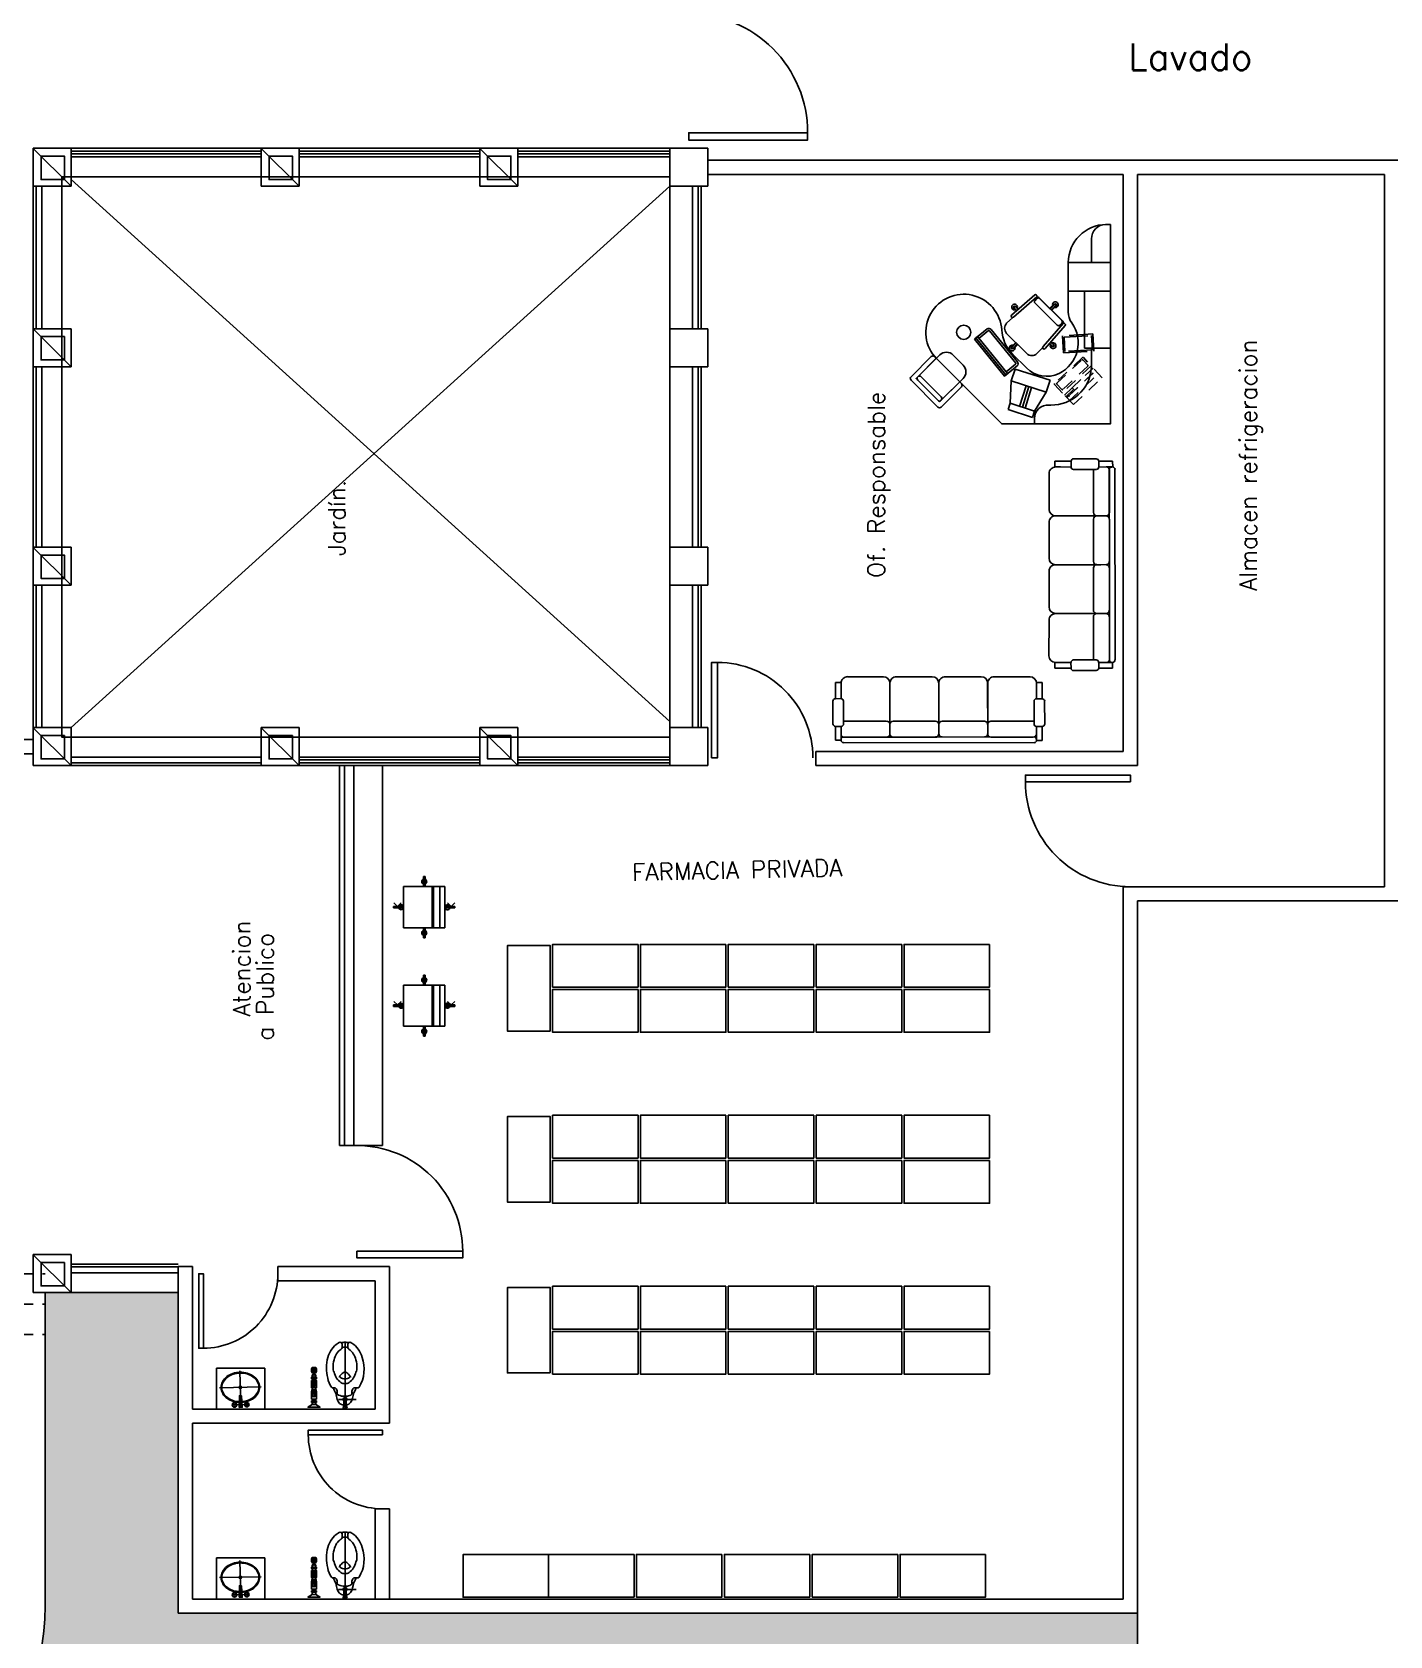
# Model space of a CAD drawing. Header units: millimetres. Extents: x -1615 to -538, y 177 to 397.
# Drawn here: x -765.28 to -750.99, y 257.47 to 274.35 of the extents above; entities that cross this region are included whole.
import ezdxf
from ezdxf.enums import TextEntityAlignment as Align

# ---------------------------------------------------------------- set-up
doc = ezdxf.new("R2010")
doc.units = ezdxf.units.MM
for name, pattern in [('DASHED2', [9.525, 6.35, -3.175]), ('HIDDEN', [0.375, 0.25, -0.125]), ('HIDDEN2', [0.1875, 0.125, -0.0625])]:
    doc.linetypes.add(name, pattern=pattern)
for name, color, linetype in [('AUX', 8, 'Continuous'), ('LOCALES', 2, 'Continuous'), ('MOB', 7, 'Continuous'), ('MUEBLES', 9, 'Continuous'), ('MUR', 3, 'Continuous'), ('MUROS', 1, 'Continuous'), ('MUROS2', 9, 'Continuous'), ('PROYECCIONES', 9, 'DASHED2'), ('TEX', 2, 'Continuous'), ('VENTANAS', 4, 'Continuous')]:
    doc.layers.add(name, color=color, linetype=linetype)
doc.styles.add('ROMANS', font='ROMANS.shx')

# ---------------------------------------------------------------- blocks, each defined once
blk = doc.blocks.new('OVALIN')
for p, q in [((0, -0.482), (0, 0)), ((0.11, -0.04), (-0.11, -0.04)), ((0.27, -0.267), (-0.27, -0.267))]:
    blk.add_line(p, q)
blk.add_lwpolyline([(0.017, -0.071, -0.057947), (0.094, -0.084, -0.080358), (0.171, -0.123, -0.109726), (0.229, -0.189, -0.129522), (0.25, -0.266, -0.129491), (0.229, -0.343, -0.109705), (0.171, -0.409, -0.080358), (0.094, -0.448, -0.070455), (0, -0.462, -0.070437), (-0.094, -0.448, -0.080344), (-0.171, -0.409, -0.109805), (-0.23, -0.343, -0.12938), (-0.25, -0.266, -0.129412), (-0.23, -0.189, -0.109828), (-0.171, -0.123, -0.080344), (-0.094, -0.084, -0.058052), (-0.017, -0.071, -0.05693)], format="xyb")
at = {"elevation": 0.472}
blk.add_lwpolyline([(0.016, -0.081, -0.057902), (0.091, -0.094, -0.080358), (0.165, -0.131, -0.109781), (0.221, -0.194, -0.129604), (0.24, -0.266, -0.129578), (0.221, -0.338, -0.109763), (0.165, -0.401, -0.080358), (0.091, -0.438, -0.070455), (0, -0.452, -0.070437), (-0.091, -0.438, -0.080344), (-0.165, -0.401, -0.109849), (-0.221, -0.338, -0.129486), (-0.24, -0.266, -0.129512), (-0.221, -0.194, -0.109867), (-0.165, -0.131, -0.080344), (-0.091, -0.094, -0.058006), (-0.016, -0.081, -0.05693)], format="xyb", dxfattribs=at)
for points in [[(-0.105, -0.04, 0.119733), (-0.08, -0.065, 0.119733), (-0.055, -0.04, 0.119733), (-0.08, -0.014, 0.119733)], [(0.105, -0.04, -0.119733), (0.08, -0.065, -0.119733), (0.055, -0.04, -0.119733), (0.08, -0.014, -0.119733)]]:
    blk.add_lwpolyline(points, format="xyb", close=True)
blk.add_lwpolyline([(-0.02, -0.007), (-0.013, -0.157), (0.012, -0.157), (0.02, -0.007)], close=True)
for centre, radius in [((-0.08, -0.04), 0.03), ((-0.08, -0.04), 0.00268), ((0.08, -0.04), 0.03), ((0.08, -0.04), 0.00268), ((0, -0.266, 0.472), 0.0157)]:
    blk.add_circle(centre, radius)
blk = doc.blocks.new('SILLON4')
at = {"layer": 'MOB'}
for p, q in [((0.609, 1.016), (0.262, 0.867)), ((0.719, 0.998), (0.696, 0.988)), ((0.706, 0.964), (0.699, 0.98)), ((0.763, 0.83), (0.706, 0.964)), ((0.706, 0.964), (0.72, 0.932)), ((0.763, 0.83), (0.706, 0.964)), ((0.719, 0.998), (0.751, 1.012)), ((0.751, 1.012), (0.818, 0.854)), ((0.818, 0.854), (0.763, 0.83)), ((0.136, 0.814), (-0.211, 0.665)), ((0.414, 0.34), (0.226, 0.778)), ((0.436, 0.289), (0.226, 0.777)), ((0.844, 0.576), (0.75, 0.797)), ((0.947, 0.62), (0.852, 0.84)), ((-0.337, 0.611), (-0.684, 0.462)), ((-0.059, 0.137), (-0.247, 0.575)), ((0.825, 0.6), (0.415, 0.424)), ((0.933, 0.586), (0.878, 0.562)), ((0.878, 0.562), (0.909, 0.492)), ((0.933, 0.586), (0.991, 0.452)), ((-0.81, 0.408), (-1.156, 0.26)), ((-0.81, 0.408), (-1.156, 0.26)), ((0.922, 0.396), (-0.922, -0.396)), ((-0.684, 0.29), (-0.72, 0.372)), ((0.898, 0.451), (-0.061, 0.038)), ((0.352, 0.398), (-0.058, 0.222)), ((0.358, 0.471), (0.37, 0.443)), ((0.397, 0.38), (0.436, 0.29)), ((0.891, 0.446), (0.481, 0.271)), ((0.909, 0.491), (0.936, 0.428)), ((0.991, 0.452), (0.936, 0.428)), ((-1.219, 0.167), (-1.196, 0.177)), ((-1.185, 0.154), (-1.192, 0.169)), ((-1.157, 0.087), (-1.192, 0.169)), ((-0.531, -0.066), (-0.696, 0.317)), ((-0.121, 0.195), (-0.531, 0.019)), ((-0.115, 0.268), (-0.103, 0.24)), ((-0.076, 0.177), (-0.037, 0.087)), ((-1.219, 0.167), (-1.251, 0.154)), ((-1.251, 0.154), (-1.183, -0.004)), ((-1.128, 0.02), (-1.185, 0.154)), ((-1.185, 0.154), (-1.172, 0.121)), ((-1.183, -0.004), (-1.128, 0.02)), ((-1, -0.214), (-1.094, 0.006)), ((-0.041, 0.047), (-0.945, -0.341)), ((-0.588, 0.065), (-0.576, 0.037)), ((-1.102, -0.258), (-1.197, -0.038)), ((-0.594, -0.008), (-1.013, -0.188)), ((-0.549, -0.026), (-0.51, -0.116)), ((-0.464, -0.135), (-0.534, -0.165)), ((-1.068, -0.272), (-1.013, -0.248)), ((-1.068, -0.272), (-1.011, -0.406)), ((-1.013, -0.248), (-0.955, -0.383)), ((-1.012, -0.251), (-0.979, -0.328)), ((-1.011, -0.406), (-0.956, -0.382)), ((-0.956, -0.382), (-0.959, -0.375))]:
    blk.add_line(p, q, dxfattribs=at)
for centre, radius, start, end in [((0.636, 0.953), 0.0686, 23.2236, 113.2236), ((0.289, 0.804), 0.0686, 113.2236, 203.2236), ((0.829, 0.83), 0.0257, 23.2236, 113.2236), ((0.163, 0.751), 0.0686, 23.2236, 113.2236), ((0.163, 0.751), 0.0686, 23.2236, 113.2236), ((0.773, 0.807), 0.0257, 113.2236, 203.2236), ((-0.31, 0.548), 0.0686, 23.2236, 113.2236), ((-0.31, 0.548), 0.0686, 23.2236, 113.2236), ((-0.184, 0.602), 0.0686, 113.2236, 203.2236), ((0.868, 0.586), 0.0257, 203.2236, 293.2236), ((0.923, 0.61), 0.0257, 293.2236, 23.2236), ((-0.783, 0.345), 0.0686, 23.2236, 113.2236), ((-0.783, 0.345), 0.0686, 23.2236, 113.2236), ((-0.656, 0.399), 0.0686, 113.2236, 203.2236), ((0.365, 0.366), 0.0343, 23.2236, 113.2236), ((0.429, 0.392), 0.0343, 113.2236, 203.2236), ((0.877, 0.478), 0.0343, 293.2236, 23.2236), ((0.908, 0.427), 0.0257, 23.2236, 113.2236), ((0.912, 0.419), 0.0257, 293.2236, 23.2236), ((-1.129, 0.197), 0.0686, 113.2236, 203.2236), ((-0.107, 0.163), 0.0343, 23.2236, 113.2236), ((-0.044, 0.19), 0.0343, 113.2236, 203.2236), ((0.404, 0.276), 0.0343, 293.2236, 23.2236), ((0.467, 0.302), 0.0343, 203.2236, 293.2236), ((-1.118, -0.004), 0.0257, 23.2236, 113.2236), ((-0.517, -0.012), 0.0343, 113.2236, 203.2236), ((-0.069, 0.073), 0.0343, 293.2236, 23.2236), ((-0.006, 0.1), 0.0343, 203.2236, 293.2236), ((-1.173, -0.028), 0.0257, 113.2236, 203.2236), ((-0.58, -0.039), 0.0343, 23.2236, 113.2236), ((-0.541, -0.13), 0.0343, 293.2236, 23.2236), ((-0.478, -0.103), 0.0343, 203.2236, 293.2236), ((-1.078, -0.248), 0.0257, 203.2236, 293.2236), ((-1.023, -0.224), 0.0257, 293.2236, 23.2236), ((-0.955, -0.318), 0.0257, 203.2236, 293.2236), ((-0.935, -0.365), 0.0257, 113.2236, 203.2236), ((-0.932, -0.372), 0.0257, 203.2236, 293.2236)]:
    blk.add_arc(centre, radius, start, end, dxfattribs=at)
blk = doc.blocks.new('A$C63B07002')
at = {"layer": 'MOB', "xscale": -1, "rotation": 51.18713273036943}
blk.add_blockref('SILLON4', (1.259, 0.489), dxfattribs=at)
blk = doc.blocks.new('SILLA')
at = {"layer": 'MOB'}
blk.add_lwpolyline([(-0.185, 0.124, -0.414214), (-0.085, 0.224), (0.065, 0.224, -0.414214), (0.165, 0.124), (0.165, -0.201, -0.414214), (0.14, -0.226), (-0.16, -0.226, -0.414214), (-0.185, -0.201)], format="xyb", close=True, dxfattribs=at)
for points in [[(-0.185, 0.074), (-0.21, 0.074, 0.414214), (-0.235, 0.049), (-0.235, -0.251, 0.414214), (-0.21, -0.276), (0.19, -0.276, 0.414214), (0.215, -0.251), (0.215, 0.049, 0.414214), (0.19, 0.074), (0.165, 0.074), (0.165, -0.201, -0.414214), (0.14, -0.226), (-0.16, -0.226, -0.414214), (-0.185, -0.201), (-0.185, 0.074)], [(0.165, -0.226), (-0.185, -0.226), (-0.185, -0.201, -0.414214), (-0.16, -0.176), (0.14, -0.176, -0.414214), (0.165, -0.201), (0.165, -0.226)]]:
    blk.add_lwpolyline(points, format="xyb", dxfattribs=at)
blk = doc.blocks.new('SISI')
at = {"layer": 'AUX'}
for p, q in [((-0.098, 0.23), (-0.187, 0.232)), ((-0.106, 0.24), (-0.106, 0.242)), ((0.233, 0.233), (-0.09, 0.256)), ((-0.09, 0.226), (0.233, 0.204)), ((-0.023, 0.294), (0.007, 0.294)), ((-0.023, 0.251), (-0.023, 0.294)), ((-0.016, 0.25), (-0.016, 0.294)), ((0, 0.249), (0, 0.294)), ((0.007, 0.249), (0.007, 0.294)), ((0.174, 0.171), (0.174, -0.158)), ((0.223, 0.191), (0.194, 0.191)), ((0.243, 0.214), (0.243, 0.223)), ((0.243, -0.158), (0.243, 0.171)), ((0.246, -0.171), (0.246, 0.183)), ((-0.33, 0.021), (-0.33, -0.009)), ((-0.262, 0.021), (-0.33, 0.021)), ((-0.262, 0.014), (-0.33, 0.014)), ((-0.262, 0.157), (-0.262, -0.144)), ((0.246, 0.021), (0.314, 0.021)), ((0.246, 0.014), (0.314, 0.014)), ((0.314, 0.021), (0.314, -0.009)), ((-0.262, -0.001), (-0.33, -0.001)), ((-0.262, -0.009), (-0.33, -0.009)), ((0.246, -0.001), (0.314, -0.001)), ((0.246, -0.009), (0.314, -0.009)), ((-0.098, -0.217), (-0.187, -0.219)), ((-0.106, -0.227), (-0.106, -0.229)), ((-0.09, -0.213), (0.233, -0.191)), ((0.233, -0.221), (-0.09, -0.243)), ((-0.023, -0.238), (-0.023, -0.281)), ((-0.023, -0.281), (0.007, -0.281)), ((-0.016, -0.238), (-0.016, -0.281)), ((0, -0.237), (0, -0.281)), ((0.007, -0.236), (0.007, -0.281)), ((0.223, -0.178), (0.194, -0.178)), ((0.243, -0.201), (0.243, -0.211))]:
    blk.add_line(p, q, dxfattribs=at)
for points in [[(-0.36, 0.021), (-0.36, -0.009)], [(-0.262, 0.021), (-0.262, -0.009)], [(0.246, 0.021), (0.246, -0.009)]]:
    blk.add_lwpolyline(points, dxfattribs=at)
for centre, radius, start, end in [((-0.187, 0.157), 0.075, 90, 180), ((-0.09, 0.24), 0.016, 90, 180), ((-0.09, 0.242), 0.016, 180, 270), ((-0.008, 0.294), 0.03, 300, 240), ((-0.008, 0.294), 0.0102, 360, 180), ((0.194, 0.171), 0.02, 90, 180), ((0.223, 0.171), 0.02, 360, 90), ((0.224, 0.182), 0.0215, 3.0775, 83.5567), ((0.233, 0.223), 0.01, 360, 90), ((0.233, 0.214), 0.01, 270, 360), ((-0.33, 0.006), 0.03, 30, 330), ((-0.33, 0.006), 0.0102, 90, 270), ((0.314, 0.006), 0.03, 210, 150), ((0.314, 0.006), 0.0102, 270, 90), ((-0.187, -0.144), 0.075, 180, 270), ((0.194, -0.158), 0.02, 180, 270), ((0.223, -0.158), 0.02, 270, 360), ((-0.09, -0.229), 0.016, 90, 180), ((-0.09, -0.227), 0.016, 180, 270), ((-0.008, -0.281), 0.03, 120, 60), ((-0.008, -0.281), 0.0102, 180, 360), ((0.224, -0.17), 0.0215, 276.4433, 356.9225), ((0.233, -0.201), 0.01, 360, 90), ((0.233, -0.211), 0.01, 270, 360)]:
    blk.add_arc(centre, radius, start, end, dxfattribs=at)
blk = doc.blocks.new('COMPUTA')
at = {"layer": 'MOB'}
for p, q in [((-0.38, 0.064), (-0.19, 0.257)), ((-0.33, 0.015), (-0.14, 0.209)), ((-0.14, 0.209), (-0.19, 0.257)), ((0.061, 0.088), (-0.14, 0.209)), ((-0.33, 0.015), (-0.38, 0.064)), ((-0.211, -0.189), (-0.33, 0.015)), ((-0.096, -0.072), (-0.256, 0.09)), ((-0.075, -0.051), (-0.235, 0.112)), ((-0.054, -0.029), (-0.214, 0.133)), ((-0.211, -0.189), (0.061, 0.088)), ((0.061, 0.088), (0.155, -0.005)), ((0.155, -0.005), (-0.117, -0.281)), ((-0.211, -0.189), (-0.117, -0.281))]:
    blk.add_line(p, q, dxfattribs=at)
blk = doc.blocks.new('A$C3C2E0A48')
at = {"layer": 'AUX'}
blk.add_arc((2.064, 0.4), 0.4, 180, 270, dxfattribs=at)
at = {"layer": 'MOB', "linetype": 'HIDDEN2'}
for p, q in [((1.544, 1.681), (1.596, 1.736)), ((1.903, 1.487), (1.6, 1.771)), ((1.639, 1.813), (1.722, 1.735)), ((1.664, 1.806), (1.648, 1.822)), ((1.666, 1.808), (1.649, 1.824)), ((1.668, 1.81), (1.663, 1.805)), ((1.663, 1.805), (1.671, 1.797)), ((1.668, 1.81), (1.676, 1.802)), ((1.676, 1.802), (1.671, 1.797)), ((1.926, 1.562), (1.673, 1.799)), ((1.927, 1.564), (1.674, 1.8)), ((1.678, 1.854), (1.981, 1.571)), ((1.705, 1.718), (1.732, 1.746)), ((1.705, 1.718), (1.705, 1.718)), ((1.705, 1.718), (1.705, 1.718))]:
    blk.add_line(p, q, dxfattribs=at)
at = {"layer": 'MOB', "color": 2}
blk.add_line((2.107, 0.7), (1.664, 0.7), dxfattribs=at)
at = {"layer": 'MOB'}
for points in [[(1.307, 2.1), (0.964, 2.1), (0.276, 1.412, 1.433834), (0.963, 1.109, -0.182647), (1.079, 1.367), (1.223, 1.51, -0.320881), (1.567, 1.567, -0.463041), (1.701, 1.036, 0.156354), (1.664, 0.919), (1.664, 0.7)], [(2.107, 1.3), (2.107, 2.1), (1.307, 2.1), (1.307, 2.043, 0.439475), (1.462, 1.9), (1.481, 1.9, -0.396159), (1.906, 1.517, -0.020985), (1.907, 1.506), (1.907, 1.3)], [(0.724, 1.198), (0.823, 1.117, 0.414214), (0.833, 1.118), (1.11, 1.46, 0.414214), (1.109, 1.47), (1.009, 1.551)], [(1.907, 0.4), (1.907, 0.15, 0.414214), (2.057, 0), (2.107, 0), (2.107, 0.4)]]:
    blk.add_lwpolyline(points, format="xyb", dxfattribs=at)
at = {"layer": 'MOB', "linetype": 'HIDDEN2'}
for points in [[(1.717, 1.896), (1.519, 1.685), (1.717, 1.896), (2.02, 1.613), (1.823, 1.401, -0.414214), (1.813, 1.401), (1.52, 1.675)], [(1.544, 1.671), (1.807, 1.425, 0.414214), (1.817, 1.426), (1.869, 1.481, 0.414214), (1.868, 1.491), (1.606, 1.737)]]:
    blk.add_lwpolyline(points, format="xyb", dxfattribs=at)
blk.add_lwpolyline([(1.623, 1.796), (1.705, 1.718), (1.843, 1.589), (1.926, 1.512)], dxfattribs=at)
at = {"layer": 'MOB'}
blk.add_lwpolyline([(0.677, 1.206), (0.992, 1.595), (1.124, 1.488, -0.414214), (1.128, 1.446), (0.851, 1.104, -0.414214), (0.809, 1.099)], format="xyb", close=True, dxfattribs=at)
blk.add_lwpolyline([(0.709, 1.18), (0.692, 1.194), (1.007, 1.582), (1.024, 1.569), (0.709, 1.18)], dxfattribs=at)
at = {"layer": 'MOB', "linetype": 'HIDDEN'}
for points in [[(1.933, 1.332), (1.922, 1.152), (1.603, 1.172), (1.614, 1.351)], [(1.628, 1.335), (1.619, 1.186), (1.908, 1.168), (1.917, 1.318)]]:
    blk.add_lwpolyline(points, close=True, dxfattribs=at)
at = {"layer": 'MOB', "color": 2}
blk.add_lwpolyline([(1.664, 0.7), (1.664, 0.4), (2.107, 0.4), (2.107, 1.3), (1.835, 1.3), (1.835, 0.7)], dxfattribs=at)
at = {"layer": 'MOB'}
blk.add_circle((0.563, 1.134), 0.075, dxfattribs=at)
at = {"layer": 'MOB', "linetype": 'HIDDEN2'}
for centre, start, end in [((1.601, 1.732), 46.9161, 136.9161), ((1.524, 1.68), 136.9161, 226.9161), ((1.549, 1.676), 136.9161, 226.9161)]:
    blk.add_arc(centre, 0.00692, start, end, dxfattribs=at)
at = {"layer": 'MOB'}
for name, p, rotation in [('COMPUTA', (1.337, 1.716), 332.4146353678311), ('SISI', (1.302, 1.062), 315)]:
    blk.add_blockref(name, p, dxfattribs=dict(at, rotation=rotation))
at = {"layer": 'MOB', "xscale": -1, "rotation": 225.2691449621138}
blk.add_blockref('SILLA', (0.352, 1.592), dxfattribs=at)
blk = doc.blocks.new('8140200')
at = {"layer": 'MOB'}
for p, q in [((0.012, 0.512), (-0.026, 0.55)), ((0.012, 0.512), (-0.026, 0.474)), ((0.012, 0.552), (0.012, 0.447)), ((0.012, 0.552), (0.027, 0.552)), ((0.027, 0.552), (0.027, 0.447)), ((-0.198, 0.447), (-0.198, 0.012)), ((0.237, 0.447), (-0.198, 0.447)), ((-0.197, 0.392), (0.237, 0.392)), ((0.237, 0.012), (0.237, 0.447)), ((-0.198, 0.237), (-0.303, 0.237)), ((-0.303, 0.237), (-0.303, 0.222)), ((-0.198, 0.222), (-0.303, 0.222)), ((0.237, 0.326), (-0.198, 0.326)), ((0.237, 0.311), (-0.198, 0.311)), ((0.237, 0.237), (0.342, 0.237)), ((0.237, 0.222), (0.342, 0.222)), ((0.342, 0.237), (0.342, 0.222)), ((-0.198, 0.012), (0.237, 0.012)), ((0.012, -0.093), (0.012, 0.012)), ((0.027, -0.093), (0.027, 0.012)), ((0.012, -0.053), (-0.026, -0.015)), ((0.012, -0.053), (-0.026, -0.091)), ((0.012, -0.093), (0.027, -0.093))]:
    blk.add_line(p, q, dxfattribs=at)
for centre, radius, start, end in [((0.02, 0.473), 0.0263, 106.976, 73.024), ((-0.25, 0.229), 0.0261, 17.1046, 162.8954), ((-0.25, 0.229), 0.0261, 197.1046, 342.8954), ((0.29, 0.229), 0.0261, 17.1046, 162.8954), ((0.29, 0.229), 0.0261, 197.1046, 342.8954), ((0.02, -0.014), 0.0263, 106.976, 253.024), ((0.02, -0.014), 0.0263, 286.976, 73.024)]:
    blk.add_arc(centre, radius, start, end, dxfattribs=at)

msp = doc.modelspace()

# ---------------------------------------------------------------- hatches: boundary and pattern name
at = {"layer": 'MOB'}
h = msp.add_hatch(dxfattribs=at)
h.set_pattern_fill('AR-SAND', color=3, scale=0.03, style=0)
h.set_pattern_definition([(37.5, (-1402.8785, 253.7085), (-0.048001, 1.4682397), [0, -1.15824, 0, -1.2954, 0, -1.23825]), (7.5, (-1402.8785, 253.7085), (1.34857, 2.1504753), [0, -0.62484, 0, -1.04394, 0, -0.40005]), (327.5, (-1403.8158, 253.7085), (2.372977, 0.0043116), [0, -0.381, 0, -1.3716, 0, -1.7907]), (317.5, (-1403.8158, 253.7085), (2.2906694, 0.668788), [0, -0.1905, 0, -0.89916, 0, -1.0287])])
h.paths.add_polyline_path([(-758.837, 347.215), (-812.758, 335.518), (-812.758, 334.673), (-803.9, 334.673), (-803.9, 329.947), (-799.313, 325.307), (-782.89, 325.307), (-782.89, 328.837), (-770.72, 328.837), (-770.72, 325.456), (-758.098, 325.456), (-758.098, 303.87), (-760.597, 303.87), (-760.597, 297.006), (-760.508, 297.006), (-760.508, 296.905), (-758.397, 296.905), (-758.397, 296.975), (-757.997, 296.975), (-757.997, 296.575), (-758.097, 296.575), (-758.097, 283.471), (-757.975, 283.471), (-757.975, 283.071), (-758.375, 283.071), (-758.375, 283.155), (-760.375, 283.155), (-760.375, 283.044), (-760.597, 283.044), (-760.597, 279.854), (-760.455, 279.854), (-760.455, 279.705), (-746.972, 279.705), (-746.972, 272.855), (-749.274, 272.855), (-749.274, 265.205), (-745.307, 265.205), (-745.307, 253.28), (-736.306, 250.855), (-741.501, 261.951)])
h.paths.add_polyline_path([(-804.753, 325.526), (-813.904, 325.526), (-813.904, 323.04), (-804.753, 323.04, 1)])
h.paths.add_polyline_path([(-793.647, 300.355), (-811.904, 300.355, 0.414214), (-813.754, 298.505), (-813.754, 296.366, 0.414214), (-811.904, 294.516), (-809.75, 294.516), (-812.618, 297.384), (-810.638, 299.364), (-808.978, 297.704), (-806.998, 299.684), (-805.338, 298.024), (-803.678, 299.684), (-798.51, 294.516), (-796.147, 294.516), (-796.147, 296.613), (-796.208, 296.613), (-796.208, 297.013), (-795.808, 297.013), (-795.808, 296.905), (-793.688, 296.905), (-793.688, 297.074), (-793.647, 297.074)])
h.paths.add_polyline_path([(-803.388, 289.162), (-812.035, 289.162, 1), (-812.035, 285.962), (-803.388, 285.962, 1)])
h.paths.add_polyline_path([(-799.655, 280.258, 0.414214), (-800.005, 280.608), (-808.772, 280.608), (-808.772, 279.83), (-808.372, 279.83), (-808.372, 279.73), (-805.772, 279.73), (-805.772, 279.83), (-805.372, 279.83), (-805.372, 279.73), (-802.772, 279.73), (-802.772, 279.83), (-802.372, 279.83), (-802.372, 279.73), (-799.772, 279.73), (-799.772, 279.83), (-799.655, 279.83)], flags=17)
h.paths.add_polyline_path([(-808.722, 254.706), (-812.247, 254.706), (-812.247, 274.904), (-810.647, 274.904), (-810.647, 280.608), (-810.904, 280.608, 0.414214), (-813.754, 277.758), (-813.754, 253.219, 0.315329), (-806.85, 243.36), (-785.107, 237.258, 0.496821), (-778.947, 241.928), (-778.947, 245.98), (-808.722, 245.98)])
h.paths.add_polyline_path([(-753.647, 257.705), (-763.747, 257.705), (-763.747, 261.081), (-765.147, 261.081), (-765.147, 257.78, -1), (-770.297, 257.78), (-770.297, 261.081), (-772.147, 261.08), (-772.147, 257.774, 0.413999), (-767.725, 253.355), (-753.647, 253.355)], flags=17)
h.paths.add_polyline_path([(-754.727, 229.822, 0.978274), (-755.051, 228.667), (-737.051, 223.615), (-736.65, 225.175)])
h = msp.add_hatch(dxfattribs=at)
h.set_pattern_fill('GRASS', color=3, scale=0.05, style=0)
h.set_pattern_definition([(90, (-1505.3727, 255.352), (-0.898025, 0.898025), [0.238125, -1.557925]), (45, (-1505.3727, 255.352), (-0.8980256, 0.8980256), [0.238125, -1.031875]), (135, (-1505.3727, 255.352), (-0.8980256, -0.8980256), [0.238125, -1.031875])])
h.paths.add_polyline_path([(-758.837, 347.215), (-812.758, 335.518), (-812.758, 334.673), (-803.9, 334.673), (-803.9, 329.947), (-799.313, 325.307), (-782.89, 325.307), (-782.89, 328.837), (-770.72, 328.837), (-770.72, 325.456), (-758.098, 325.456), (-758.098, 303.87), (-760.597, 303.87), (-760.597, 297.006), (-760.508, 297.006), (-760.508, 296.905), (-758.397, 296.905), (-758.397, 296.975), (-757.997, 296.975), (-757.997, 296.575), (-758.097, 296.575), (-758.097, 283.471), (-757.975, 283.471), (-757.975, 283.071), (-758.375, 283.071), (-758.375, 283.155), (-760.375, 283.155), (-760.375, 283.044), (-760.597, 283.044), (-760.597, 279.854), (-760.455, 279.854), (-760.455, 279.705), (-746.972, 279.705), (-746.972, 272.855), (-749.274, 272.855), (-749.274, 265.205), (-745.307, 265.205), (-745.307, 253.28), (-736.306, 250.855), (-741.501, 261.951)])
h.paths.add_polyline_path([(-804.753, 325.526), (-813.904, 325.526), (-813.904, 323.04), (-804.753, 323.04, 1)])
h.paths.add_polyline_path([(-793.647, 300.355), (-811.904, 300.355, 0.414214), (-813.754, 298.505), (-813.754, 296.366, 0.414214), (-811.904, 294.516), (-809.75, 294.516), (-812.618, 297.384), (-810.638, 299.364), (-808.978, 297.704), (-806.998, 299.684), (-805.338, 298.024), (-803.678, 299.684), (-798.51, 294.516), (-796.147, 294.516), (-796.147, 296.613), (-796.208, 296.613), (-796.208, 297.013), (-795.808, 297.013), (-795.808, 296.905), (-793.688, 296.905), (-793.688, 297.074), (-793.647, 297.074)])
h.paths.add_polyline_path([(-803.388, 289.162), (-812.035, 289.162, 1), (-812.035, 285.962), (-803.388, 285.962, 1)])
h.paths.add_polyline_path([(-799.655, 280.258, 0.414214), (-800.005, 280.608), (-808.772, 280.608), (-808.772, 279.83), (-808.372, 279.83), (-808.372, 279.73), (-805.772, 279.73), (-805.772, 279.83), (-805.372, 279.83), (-805.372, 279.73), (-802.772, 279.73), (-802.772, 279.83), (-802.372, 279.83), (-802.372, 279.73), (-799.772, 279.73), (-799.772, 279.83), (-799.655, 279.83)], flags=17)
h.paths.add_polyline_path([(-808.722, 254.706), (-812.247, 254.706), (-812.247, 274.904), (-810.647, 274.904), (-810.647, 280.608), (-810.904, 280.608, 0.414214), (-813.754, 277.758), (-813.754, 253.219, 0.315329), (-806.85, 243.36), (-785.107, 237.258, 0.496821), (-778.947, 241.928), (-778.947, 245.98), (-808.722, 245.98)])
h.paths.add_polyline_path([(-753.647, 257.705), (-763.747, 257.705), (-763.747, 261.081), (-765.147, 261.081), (-765.147, 257.78, -1), (-770.297, 257.78), (-770.297, 261.081), (-772.147, 261.08), (-772.147, 257.774, 0.413999), (-767.725, 253.355), (-753.647, 253.355)], flags=17)
h.paths.add_polyline_path([(-754.727, 229.822, 0.978274), (-755.051, 228.667), (-737.051, 223.615), (-736.65, 225.175)])

# ---------------------------------------------------------------- linework, layer by layer
msp.add_lwpolyline([(-764.972, 272.83), (-758.572, 272.83), (-758.572, 266.93), (-764.972, 266.93)], close=True)
for points in [[(-759.83, 263.835), (-759.83, 264.735), (-760.28, 264.735), (-760.28, 263.835)], [(-758.905, 264.748), (-759.805, 264.748), (-759.805, 264.298), (-758.905, 264.298)], [(-757.98, 264.748), (-758.88, 264.748), (-758.88, 264.298), (-757.98, 264.298)], [(-757.055, 264.748), (-757.955, 264.748), (-757.955, 264.298), (-757.055, 264.298)], [(-756.13, 264.748), (-757.03, 264.748), (-757.03, 264.298), (-756.13, 264.298)], [(-755.205, 264.748), (-756.105, 264.748), (-756.105, 264.298), (-755.205, 264.298)], [(-758.905, 264.273), (-759.805, 264.273), (-759.805, 263.823), (-758.905, 263.823)], [(-757.98, 264.273), (-758.88, 264.273), (-758.88, 263.823), (-757.98, 263.823)], [(-757.055, 264.273), (-757.955, 264.273), (-757.955, 263.823), (-757.055, 263.823)], [(-756.13, 264.273), (-757.03, 264.273), (-757.03, 263.823), (-756.13, 263.823)], [(-755.205, 264.273), (-756.105, 264.273), (-756.105, 263.823), (-755.205, 263.823)], [(-759.83, 262.035), (-759.83, 262.935), (-760.28, 262.935), (-760.28, 262.035)], [(-758.905, 262.948), (-759.805, 262.948), (-759.805, 262.498), (-758.905, 262.498)], [(-757.98, 262.948), (-758.88, 262.948), (-758.88, 262.498), (-757.98, 262.498)], [(-757.055, 262.948), (-757.955, 262.948), (-757.955, 262.498), (-757.055, 262.498)], [(-756.13, 262.948), (-757.03, 262.948), (-757.03, 262.498), (-756.13, 262.498)], [(-755.205, 262.948), (-756.105, 262.948), (-756.105, 262.498), (-755.205, 262.498)], [(-758.905, 262.473), (-759.805, 262.473), (-759.805, 262.023), (-758.905, 262.023)], [(-757.98, 262.473), (-758.88, 262.473), (-758.88, 262.023), (-757.98, 262.023)], [(-757.055, 262.473), (-757.955, 262.473), (-757.955, 262.023), (-757.055, 262.023)], [(-756.13, 262.473), (-757.03, 262.473), (-757.03, 262.023), (-756.13, 262.023)], [(-755.205, 262.473), (-756.105, 262.473), (-756.105, 262.023), (-755.205, 262.023)], [(-759.83, 260.235), (-759.83, 261.135), (-760.28, 261.135), (-760.28, 260.235)], [(-758.905, 261.148), (-759.805, 261.148), (-759.805, 260.698), (-758.905, 260.698)], [(-757.98, 261.148), (-758.88, 261.148), (-758.88, 260.698), (-757.98, 260.698)], [(-757.055, 261.148), (-757.955, 261.148), (-757.955, 260.698), (-757.055, 260.698)], [(-756.13, 261.148), (-757.03, 261.148), (-757.03, 260.698), (-756.13, 260.698)], [(-755.205, 261.148), (-756.105, 261.148), (-756.105, 260.698), (-755.205, 260.698)], [(-758.905, 260.673), (-759.805, 260.673), (-759.805, 260.223), (-758.905, 260.223)], [(-757.98, 260.673), (-758.88, 260.673), (-758.88, 260.223), (-757.98, 260.223)], [(-757.055, 260.673), (-757.955, 260.673), (-757.955, 260.223), (-757.055, 260.223)], [(-756.13, 260.673), (-757.03, 260.673), (-757.03, 260.223), (-756.13, 260.223)], [(-755.205, 260.673), (-756.105, 260.673), (-756.105, 260.223), (-755.205, 260.223)], [(-759.847, 258.323), (-760.747, 258.323), (-760.747, 257.873), (-759.847, 257.873)], [(-758.947, 258.325), (-759.847, 258.325), (-759.847, 257.875), (-758.947, 257.875)], [(-758.022, 258.325), (-758.922, 258.325), (-758.922, 257.875), (-758.022, 257.875)], [(-757.097, 258.325), (-757.997, 258.325), (-757.997, 257.875), (-757.097, 257.875)], [(-756.172, 258.325), (-757.072, 258.325), (-757.072, 257.875), (-756.172, 257.875)], [(-755.247, 258.325), (-756.147, 258.325), (-756.147, 257.875), (-755.247, 257.875)]]:
    msp.add_lwpolyline(points, close=True, dxfattribs=at)
at = {"layer": 'MUEBLES'}
for points in [[(-757.12, 273.294), (-758.372, 273.294), (-758.372, 273.216), (-757.12, 273.216), (-757.12, 273.294, 0.414214), (-758.372, 274.547, 0.414214)], [(-758.068, 267.716), (-758.068, 266.713), (-758.131, 266.713), (-758.131, 267.716), (-758.068, 267.716, -0.414214), (-757.065, 266.713, -0.414214)], [(-754.828, 266.461), (-753.722, 266.461), (-753.722, 266.531), (-754.828, 266.531), (-754.828, 266.461, 0.414214), (-753.722, 265.355, 0.414214)], [(-760.751, 261.516), (-761.865, 261.516), (-761.865, 261.446), (-760.751, 261.446), (-760.751, 261.516, 0.414214), (-761.865, 262.63, 0.414214)], [(-763.48, 260.496), (-763.48, 261.28), (-763.529, 261.28), (-763.529, 260.496), (-763.48, 260.496, 0.414214), (-762.697, 261.28, 0.414214)], [(-762.377, 259.585), (-761.597, 259.585), (-761.597, 259.634), (-762.377, 259.634), (-762.377, 259.585, 0.414214), (-761.597, 258.805, 0.414214)]]:
    msp.add_lwpolyline(points, format="xyb", dxfattribs=at)
at = {"layer": 'MUROS'}
for p, q in [((-765.272, 273.13), (-765.272, 272.73)), ((-765.272, 273.13), (-764.872, 273.13)), ((-765.272, 273.128), (-764.872, 272.73)), ((-764.872, 273.13), (-764.872, 272.73)), ((-762.872, 273.13), (-762.872, 272.73)), ((-762.872, 273.13), (-762.472, 273.13)), ((-762.872, 273.128), (-762.472, 272.73)), ((-762.472, 273.13), (-762.472, 272.73)), ((-760.572, 273.13), (-760.172, 273.13)), ((-760.572, 273.13), (-760.572, 272.73)), ((-760.572, 273.128), (-760.172, 272.73)), ((-760.172, 273.13), (-760.172, 272.73)), ((-758.572, 273.13), (-758.172, 273.13)), ((-758.572, 273.13), (-758.572, 272.73)), ((-758.172, 273.13), (-758.172, 272.73)), ((-758.172, 273.005), (-750.897, 273.005)), ((-765.272, 272.73), (-764.872, 272.73)), ((-762.872, 272.73), (-762.472, 272.73)), ((-760.572, 272.73), (-760.172, 272.73)), ((-758.572, 272.73), (-758.172, 272.73)), ((-758.172, 272.855), (-753.797, 272.855)), ((-753.797, 272.855), (-753.797, 266.78)), ((-753.647, 272.855), (-753.647, 266.63)), ((-753.647, 272.855), (-751.047, 272.855)), ((-751.047, 272.855), (-751.047, 265.355)), ((-765.272, 271.23), (-765.272, 270.83)), ((-765.272, 271.23), (-764.872, 271.23)), ((-765.272, 271.228), (-764.872, 270.83)), ((-764.872, 271.23), (-764.872, 270.83)), ((-758.572, 271.23), (-758.172, 271.23)), ((-758.572, 271.23), (-758.572, 270.83)), ((-758.172, 271.23), (-758.172, 270.83)), ((-765.272, 270.83), (-764.872, 270.83)), ((-758.572, 270.83), (-758.172, 270.83)), ((-765.272, 268.93), (-764.872, 268.93)), ((-765.272, 268.93), (-765.272, 268.53)), ((-765.272, 268.928), (-764.872, 268.53)), ((-764.872, 268.93), (-764.872, 268.53)), ((-758.572, 268.93), (-758.172, 268.93)), ((-758.572, 268.93), (-758.572, 268.53)), ((-758.172, 268.93), (-758.172, 268.53)), ((-765.272, 268.53), (-764.872, 268.53)), ((-758.572, 268.53), (-758.172, 268.53)), ((-765.272, 267.03), (-765.272, 266.63)), ((-765.272, 267.03), (-764.872, 267.03)), ((-765.272, 267.028), (-764.872, 266.63)), ((-764.872, 267.03), (-764.872, 266.63)), ((-762.872, 267.03), (-762.872, 266.63)), ((-762.872, 267.03), (-762.472, 267.03)), ((-762.872, 267.028), (-762.472, 266.63)), ((-762.472, 267.03), (-762.472, 266.63)), ((-760.572, 267.03), (-760.172, 267.03)), ((-760.572, 267.03), (-760.572, 266.63)), ((-760.572, 267.028), (-760.172, 266.63)), ((-760.172, 267.03), (-760.172, 266.63)), ((-758.572, 267.03), (-758.172, 267.03)), ((-758.572, 267.03), (-758.572, 266.63)), ((-758.172, 267.03), (-758.172, 266.63)), ((-770.172, 266.905), (-765.272, 266.905)), ((-770.172, 266.755), (-765.272, 266.755)), ((-753.797, 266.78), (-757.033, 266.78)), ((-757.033, 266.78), (-757.033, 266.63)), ((-765.272, 266.63), (-764.872, 266.63)), ((-762.872, 266.63), (-762.472, 266.63)), ((-760.572, 266.63), (-760.172, 266.63)), ((-758.572, 266.63), (-758.172, 266.63)), ((-753.647, 266.63), (-757.033, 266.63)), ((-753.797, 265.355), (-753.797, 257.855)), ((-753.797, 265.355), (-753.647, 265.355)), ((-751.047, 265.355), (-753.647, 265.355)), ((-753.647, 265.205), (-753.647, 257.705)), ((-750.897, 265.205), (-753.647, 265.205)), ((-765.272, 261.481), (-765.272, 261.081)), ((-765.272, 261.481), (-764.872, 261.481)), ((-765.272, 261.479), (-764.872, 261.081)), ((-764.872, 261.481), (-764.872, 261.081)), ((-763.747, 261.355), (-763.747, 257.705)), ((-763.597, 261.355), (-763.747, 261.355)), ((-763.597, 261.355), (-763.597, 259.855)), ((-761.522, 261.355), (-762.697, 261.355)), ((-762.697, 261.355), (-762.697, 261.205)), ((-761.522, 261.355), (-761.522, 259.705)), ((-765.272, 261.081), (-764.872, 261.081)), ((-765.147, 261.081), (-765.147, 257.78)), ((-761.672, 261.205), (-762.697, 261.205)), ((-761.672, 261.205), (-761.672, 259.855)), ((-763.597, 259.855), (-761.672, 259.855)), ((-763.597, 259.705), (-763.597, 257.855)), ((-763.597, 259.705), (-761.522, 259.705)), ((-761.672, 258.805), (-761.522, 258.805)), ((-761.672, 258.805), (-761.672, 257.855)), ((-761.522, 258.805), (-761.522, 257.855)), ((-763.747, 257.705), (-753.647, 257.705)), ((-763.597, 257.855), (-753.797, 257.855)), ((-753.647, 257.705), (-753.647, 253.205))]:
    msp.add_line(p, q, dxfattribs=at)
for points in [[(-765.19, 273.047), (-765.19, 272.801), (-764.943, 272.801), (-764.943, 273.047)], [(-762.79, 273.047), (-762.79, 272.801), (-762.543, 272.801), (-762.543, 273.047)], [(-760.49, 273.047), (-760.49, 272.801), (-760.243, 272.801), (-760.243, 273.047)], [(-765.19, 271.147), (-765.19, 270.901), (-764.943, 270.901), (-764.943, 271.147)], [(-765.19, 268.847), (-765.19, 268.601), (-764.943, 268.601), (-764.943, 268.847)], [(-765.19, 266.947), (-765.19, 266.701), (-764.943, 266.701), (-764.943, 266.947)], [(-762.79, 266.947), (-762.79, 266.701), (-762.543, 266.701), (-762.543, 266.947)], [(-760.49, 266.947), (-760.49, 266.701), (-760.243, 266.701), (-760.243, 266.947)], [(-765.19, 261.398), (-765.19, 261.152), (-764.943, 261.152), (-764.943, 261.398)]]:
    msp.add_lwpolyline(points, close=True, dxfattribs=at)
msp.add_arc((-767.722, 257.78), 2.575, 180, 0, dxfattribs=at)
at = {"layer": 'MUROS2'}
for p, q in [((-761.989, 260.559), (-761.989, 259.866)), ((-763.343, 259.855), (-763.343, 260.287)), ((-763.343, 260.287), (-762.833, 260.287)), ((-762.833, 260.287), (-762.833, 259.856)), ((-762.291, 260.284), (-762.342, 260.284)), ((-762.291, 260.274), (-762.342, 260.274)), ((-762.291, 260.264), (-762.342, 260.264)), ((-762.291, 260.255), (-762.342, 260.255)), ((-762.291, 260.245), (-762.342, 260.245)), ((-762.322, 260.235), (-762.322, 260.21)), ((-762.311, 260.235), (-762.311, 260.21)), ((-762.327, 260.139), (-762.338, 260.12)), ((-762.327, 260.101), (-762.338, 260.12)), ((-762.337, 260.216), (-762.337, 260.192)), ((-762.322, 260.216), (-762.337, 260.216)), ((-762.337, 260.175), (-762.337, 260.157)), ((-762.337, 260.08), (-762.337, 260.059)), ((-762.329, 260.175), (-762.329, 260.192)), ((-762.327, 260.139), (-762.306, 260.139)), ((-762.327, 260.101), (-762.306, 260.101)), ((-762.322, 260.21), (-762.311, 260.21)), ((-762.296, 260.216), (-762.311, 260.216)), ((-762.306, 260.139), (-762.295, 260.12)), ((-762.306, 260.101), (-762.295, 260.12)), ((-762.304, 260.175), (-762.304, 260.192)), ((-762.296, 260.216), (-762.296, 260.192)), ((-762.296, 260.175), (-762.296, 260.157)), ((-762.296, 260.08), (-762.296, 260.059)), ((-762.342, 259.943), (-762.342, 259.926)), ((-762.291, 259.943), (-762.342, 259.943)), ((-762.291, 259.926), (-762.342, 259.926)), ((-762.293, 260.059), (-762.34, 260.059)), ((-762.34, 260.059), (-762.34, 260.042)), ((-762.337, 259.96), (-762.337, 259.943)), ((-762.337, 259.926), (-762.337, 259.902)), ((-762.329, 260.042), (-762.329, 260.059)), ((-762.329, 259.926), (-762.329, 259.943)), ((-762.304, 260.042), (-762.304, 260.059)), ((-762.304, 259.926), (-762.304, 259.943)), ((-762.296, 259.96), (-762.296, 259.943)), ((-762.296, 259.926), (-762.296, 259.902)), ((-762.293, 260.059), (-762.293, 260.042)), ((-762.291, 259.943), (-762.291, 259.926)), ((-762.058, 259.957), (-761.872, 259.957)), ((-761.989, 258.559), (-761.989, 257.866)), ((-763.343, 257.855), (-763.343, 258.287)), ((-763.343, 258.287), (-762.833, 258.287)), ((-762.833, 258.287), (-762.833, 257.856)), ((-762.291, 258.284), (-762.342, 258.284)), ((-762.291, 258.274), (-762.342, 258.274)), ((-762.291, 258.264), (-762.342, 258.264)), ((-762.291, 258.255), (-762.342, 258.255)), ((-762.291, 258.245), (-762.342, 258.245)), ((-762.337, 258.216), (-762.337, 258.192)), ((-762.322, 258.216), (-762.337, 258.216)), ((-762.322, 258.235), (-762.322, 258.21)), ((-762.322, 258.21), (-762.311, 258.21)), ((-762.311, 258.235), (-762.311, 258.21)), ((-762.296, 258.216), (-762.311, 258.216)), ((-762.296, 258.216), (-762.296, 258.192)), ((-762.293, 258.059), (-762.34, 258.059)), ((-762.34, 258.059), (-762.34, 258.042)), ((-762.327, 258.139), (-762.338, 258.12)), ((-762.327, 258.101), (-762.338, 258.12)), ((-762.337, 258.175), (-762.337, 258.157)), ((-762.337, 258.08), (-762.337, 258.059)), ((-762.329, 258.175), (-762.329, 258.192)), ((-762.329, 258.042), (-762.329, 258.059)), ((-762.327, 258.139), (-762.306, 258.139)), ((-762.327, 258.101), (-762.306, 258.101)), ((-762.306, 258.139), (-762.295, 258.12)), ((-762.306, 258.101), (-762.295, 258.12)), ((-762.304, 258.175), (-762.304, 258.192)), ((-762.304, 258.042), (-762.304, 258.059)), ((-762.296, 258.175), (-762.296, 258.157)), ((-762.296, 258.08), (-762.296, 258.059)), ((-762.293, 258.059), (-762.293, 258.042)), ((-762.342, 257.943), (-762.342, 257.926)), ((-762.291, 257.943), (-762.342, 257.943)), ((-762.291, 257.926), (-762.342, 257.926)), ((-762.337, 257.96), (-762.337, 257.943)), ((-762.337, 257.926), (-762.337, 257.902)), ((-762.329, 257.926), (-762.329, 257.943)), ((-762.304, 257.926), (-762.304, 257.943)), ((-762.296, 257.96), (-762.296, 257.943)), ((-762.296, 257.926), (-762.296, 257.902)), ((-762.291, 257.943), (-762.291, 257.926)), ((-762.058, 257.957), (-761.872, 257.957))]:
    msp.add_line(p, q, dxfattribs=at)
for points in [[(-762.118, 260.077), (-762.093, 260.077, -0.254955), (-762.072, 260.034), (-762.072, 260.012, 0.181863), (-762.009, 259.992), (-761.965, 259.992, 0.233721), (-761.918, 260.012), (-761.918, 260.034, -0.254955), (-761.897, 260.077), (-761.859, 260.077, 0.255365), (-761.842, 260.086, 0.225319), (-761.81, 260.399, 0.081507), (-761.85, 260.486, 0.106956), (-761.918, 260.549, 0.024221), (-761.93, 260.556, 0.551249), (-761.959, 260.537), (-761.959, 260.503, 0.25566), (-761.95, 260.486, -0.111287), (-761.903, 260.438, -0.076383), (-761.875, 260.374, -0.063316), (-761.865, 260.29, -0.116242), (-761.875, 260.245, -0.076383), (-761.903, 260.18, -0.107132), (-761.948, 260.134, -0.147565), (-761.99, 260.122, -0.147565), (-762.033, 260.134, -0.107132), (-762.078, 260.18, -0.076383), (-762.105, 260.245, -0.116242), (-762.116, 260.29, -0.063316), (-762.105, 260.374, -0.076383), (-762.078, 260.438, -0.107132), (-762.033, 260.484, -0.007233), (-762.031, 260.486, 0.258993), (-762.021, 260.503), (-762.021, 260.537, 0.551249), (-762.051, 260.556, 0.024221), (-762.063, 260.549, 0.106956), (-762.13, 260.486, 0.081507), (-762.171, 260.399, 0.069614), (-762.186, 260.29, 0.069614), (-762.171, 260.18, 0.125304), (-762.134, 260.084, 0.222257)], [(-762.342, 260.248, 0.414214), (-762.329, 260.235), (-762.304, 260.235, 0.414214), (-762.291, 260.248), (-762.291, 260.281, 0.414214), (-762.304, 260.294), (-762.329, 260.294, 0.414214), (-762.342, 260.281)], [(-762.002, 259.889), (-762.002, 259.957, -1), (-761.977, 259.957), (-761.977, 259.889)], [(-762.118, 258.077), (-762.093, 258.077, -0.254955), (-762.072, 258.034), (-762.072, 258.012, 0.181863), (-762.009, 257.992), (-761.965, 257.992, 0.233721), (-761.918, 258.012), (-761.918, 258.034, -0.254955), (-761.897, 258.077), (-761.859, 258.077, 0.255365), (-761.842, 258.086, 0.225319), (-761.81, 258.399, 0.081507), (-761.85, 258.486, 0.106956), (-761.918, 258.549, 0.024221), (-761.93, 258.556, 0.551249), (-761.959, 258.537), (-761.959, 258.503, 0.25566), (-761.95, 258.486, -0.111287), (-761.903, 258.438, -0.076383), (-761.875, 258.374, -0.063316), (-761.865, 258.29, -0.116242), (-761.875, 258.245, -0.076383), (-761.903, 258.18, -0.107132), (-761.948, 258.134, -0.147565), (-761.99, 258.122, -0.147565), (-762.033, 258.134, -0.107132), (-762.078, 258.18, -0.076383), (-762.105, 258.245, -0.116242), (-762.116, 258.29, -0.063316), (-762.105, 258.374, -0.076383), (-762.078, 258.438, -0.107132), (-762.033, 258.484, -0.007233), (-762.031, 258.486, 0.258993), (-762.021, 258.503), (-762.021, 258.537, 0.551249), (-762.051, 258.556, 0.024221), (-762.063, 258.549, 0.106956), (-762.13, 258.486, 0.081507), (-762.171, 258.399, 0.069614), (-762.186, 258.29, 0.069614), (-762.171, 258.18, 0.125304), (-762.134, 258.084, 0.222257)], [(-762.342, 258.248, 0.414214), (-762.329, 258.235), (-762.304, 258.235, 0.414214), (-762.291, 258.248), (-762.291, 258.281, 0.414214), (-762.304, 258.294), (-762.329, 258.294, 0.414214), (-762.342, 258.281)], [(-762.002, 257.889), (-762.002, 257.957, -1), (-761.977, 257.957), (-761.977, 257.889)]]:
    msp.add_lwpolyline(points, format="xyb", close=True, dxfattribs=at)
for points in [[(-762.026, 260.554, -0.069686), (-761.99, 260.559, -0.075487), (-761.952, 260.553, -0.106956)], [(-762.021, 260.502, -0.089657), (-761.99, 260.507, -0.147565)], [(-761.99, 260.507, -0.089637), (-761.96, 260.502, -0.107132)], [(-762.048, 260.195, -0.014204), (-762.043, 260.204, -0.107132), (-762.01, 260.238, -0.147565), (-761.99, 260.243, -0.147565)], [(-761.99, 260.243, -0.147565), (-761.97, 260.238, -0.107132), (-761.938, 260.204, -0.014204), (-761.932, 260.195, -0.063316)], [(-761.927, 260.199, -0.029468), (-761.942, 260.188, -0.147565), (-761.99, 260.173, -0.147565), (-762.038, 260.188, -0.029468), (-762.054, 260.199, -0.076383)], [(-762.026, 258.554, -0.069686), (-761.99, 258.559, -0.075487), (-761.952, 258.553, -0.106956)], [(-762.021, 258.502, -0.089657), (-761.99, 258.507, -0.147565)], [(-761.99, 258.507, -0.089637), (-761.96, 258.502, -0.107132)], [(-762.048, 258.195, -0.014204), (-762.043, 258.204, -0.107132), (-762.01, 258.238, -0.147565), (-761.99, 258.243, -0.147565)], [(-761.99, 258.243, -0.147565), (-761.97, 258.238, -0.107132), (-761.938, 258.204, -0.014204), (-761.932, 258.195, -0.063316)], [(-761.927, 258.199, -0.029468), (-761.942, 258.188, -0.147565), (-761.99, 258.173, -0.147565), (-762.038, 258.188, -0.029468), (-762.054, 258.199, -0.076383)]]:
    msp.add_lwpolyline(points, format="xyb", dxfattribs=at)
for points in [[(-762.291, 260.192), (-762.342, 260.192), (-762.342, 260.175), (-762.291, 260.175)], [(-762.342, 260.157), (-762.291, 260.157), (-762.291, 260.08), (-762.342, 260.08)], [(-762.337, 259.902), (-762.296, 259.902), (-762.252, 259.875), (-762.381, 259.875)], [(-762.342, 259.96), (-762.291, 259.96), (-762.291, 260.042), (-762.342, 260.042)], [(-761.969, 259.866), (-762.01, 259.866), (-762.006, 259.884), (-761.973, 259.884)], [(-761.974, 259.884), (-762.005, 259.884), (-762.005, 259.889), (-761.974, 259.889)], [(-762.291, 258.192), (-762.342, 258.192), (-762.342, 258.175), (-762.291, 258.175)], [(-762.342, 258.157), (-762.291, 258.157), (-762.291, 258.08), (-762.342, 258.08)], [(-762.342, 257.96), (-762.291, 257.96), (-762.291, 258.042), (-762.342, 258.042)], [(-762.337, 257.902), (-762.296, 257.902), (-762.252, 257.875), (-762.381, 257.875)], [(-761.969, 257.866), (-762.01, 257.866), (-762.006, 257.884), (-761.973, 257.884)], [(-761.974, 257.884), (-762.005, 257.884), (-762.005, 257.889), (-761.974, 257.889)]]:
    msp.add_lwpolyline(points, close=True, dxfattribs=at)
for centre, radius in [((-762.317, 260.12), 0.0259), ((-762.317, 260.12), 0.00862), ((-762.317, 260.011), 0.0259), ((-762.317, 260.02), 0.0186), ((-762.317, 260.028), 0.00873), ((-762.317, 258.12), 0.0259), ((-762.317, 258.011), 0.0259), ((-762.317, 258.02), 0.0186), ((-762.317, 258.12), 0.00862), ((-762.317, 258.028), 0.00873)]:
    msp.add_circle(centre, radius, dxfattribs=at)
for centre, radius, start, end in [((-762.411, 259.907), 0.342, 8.4622, 29.8169), ((-761.575, 259.907), 0.342, 150.1833, 169.1683), ((-762.072, 260.025), 0.00875, 90.1307, 269.8695), ((-761.993, 259.978), 0.0826, 194.5524, 263.8387), ((-761.989, 259.957), 0.0206, 307.5996, 232.4007), ((-761.989, 259.957), 0.0166, 319.4233, 220.5769), ((-761.993, 259.978), 0.0826, 281.3972, 355.2586), ((-761.918, 260.025), 0.00875, 270.1307, 89.8695), ((-762.411, 257.907), 0.342, 8.4622, 29.8169), ((-762.072, 258.025), 0.00875, 90.1307, 269.8695), ((-761.918, 258.025), 0.00875, 270.1307, 89.8695), ((-761.575, 257.907), 0.342, 150.1833, 169.1683), ((-761.993, 257.978), 0.0826, 194.5524, 263.8387), ((-761.989, 257.957), 0.0206, 307.5996, 232.4007), ((-761.989, 257.957), 0.0166, 319.4233, 220.5769), ((-761.993, 257.978), 0.0826, 281.3972, 355.2586)]:
    msp.add_arc(centre, radius, start, end, dxfattribs=at)
at = {"layer": 'PROYECCIONES', "ltscale": 0.03}
for p, q in [((-767.497, 261.28), (-765.147, 261.28)), ((-767.497, 260.96), (-765.147, 260.96)), ((-767.497, 260.64), (-765.147, 260.64))]:
    msp.add_line(p, q, dxfattribs=at)
at = {"layer": 'VENTANAS'}
for p, q in [((-762.872, 273.13), (-764.872, 273.13)), ((-762.872, 273.1), (-764.872, 273.1)), ((-762.872, 273.07), (-764.872, 273.07)), ((-760.572, 273.13), (-762.472, 273.13)), ((-760.572, 273.1), (-762.472, 273.1)), ((-760.572, 273.07), (-762.472, 273.07)), ((-758.572, 273.13), (-760.172, 273.13)), ((-758.572, 273.1), (-760.172, 273.1)), ((-758.572, 273.07), (-760.172, 273.07)), ((-762.872, 273.04), (-764.872, 273.04)), ((-760.572, 273.04), (-762.472, 273.04)), ((-758.572, 273.04), (-760.172, 273.04)), ((-765.272, 272.73), (-765.272, 271.23)), ((-765.242, 272.73), (-765.242, 271.23)), ((-765.182, 272.73), (-765.182, 271.23)), ((-764.972, 272.73), (-764.972, 271.23)), ((-762.872, 272.83), (-764.872, 272.83)), ((-764.872, 272.801), (-758.572, 267.095)), ((-758.572, 272.73), (-764.872, 267.03)), ((-760.572, 272.83), (-762.472, 272.83)), ((-758.572, 272.83), (-760.172, 272.83)), ((-758.572, 272.73), (-758.572, 271.23)), ((-758.332, 272.73), (-758.332, 271.23)), ((-758.272, 272.73), (-758.272, 271.23)), ((-758.242, 272.73), (-758.242, 271.23)), ((-765.272, 270.83), (-765.272, 268.93)), ((-765.242, 270.83), (-765.242, 268.93)), ((-765.182, 270.83), (-765.182, 268.93)), ((-764.972, 270.83), (-764.972, 268.93)), ((-758.572, 270.83), (-758.572, 268.93)), ((-758.332, 270.83), (-758.332, 268.93)), ((-758.272, 270.83), (-758.272, 268.93)), ((-758.242, 270.83), (-758.242, 268.93)), ((-765.272, 268.53), (-765.272, 267.03)), ((-765.242, 268.53), (-765.242, 267.03)), ((-765.182, 268.53), (-765.182, 267.03)), ((-764.972, 268.53), (-764.972, 267.03)), ((-758.572, 268.53), (-758.572, 267.03)), ((-758.332, 268.53), (-758.332, 267.03)), ((-758.272, 268.53), (-758.272, 267.03)), ((-758.242, 268.53), (-758.242, 267.03)), ((-764.872, 266.93), (-762.872, 266.93)), ((-762.472, 266.93), (-760.572, 266.93)), ((-760.172, 266.93), (-758.572, 266.93)), ((-764.872, 266.72), (-762.872, 266.72)), ((-764.872, 266.66), (-762.872, 266.66)), ((-762.472, 266.72), (-760.572, 266.72)), ((-762.472, 266.69), (-760.572, 266.69)), ((-762.472, 266.66), (-760.572, 266.66)), ((-760.172, 266.72), (-758.572, 266.72)), ((-760.172, 266.69), (-758.572, 266.69)), ((-760.172, 266.66), (-758.572, 266.66)), ((-764.872, 266.63), (-762.872, 266.63)), ((-762.472, 266.63), (-760.572, 266.63)), ((-762.047, 266.63), (-762.047, 262.63)), ((-761.997, 266.63), (-761.997, 262.63)), ((-761.897, 266.63), (-761.897, 262.63)), ((-761.597, 266.63), (-761.597, 262.63)), ((-760.172, 266.63), (-758.572, 266.63)), ((-762.047, 262.63), (-761.597, 262.63)), ((-764.872, 261.381), (-763.747, 261.381)), ((-764.872, 261.351), (-763.747, 261.351)), ((-764.872, 261.291), (-763.747, 261.291)), ((-764.872, 261.081), (-763.747, 261.081))]:
    msp.add_line(p, q, dxfattribs=at)

# ---------------------------------------------------------------- block references
at = {"layer": 'MOB', "xscale": -1, "rotation": 180}
msp.add_blockref('A$C3C2E0A48', (-756.04, 272.327), dxfattribs=at)
at = {"layer": 'MUR', "rotation": 270}
for p in [(-761.385, 265.159), (-761.385, 264.122)]:
    msp.add_blockref('8140200', p, dxfattribs=at)
at = {"layer": 'MUROS2', "xscale": -0.8115471028415494, "yscale": 0.8115471028416774, "zscale": 0.8115471028416238, "rotation": 181.1025725802065}
for p in [(-763.088, 259.868), (-763.088, 257.868)]:
    msp.add_blockref('OVALIN', p, dxfattribs=at)
at = {"layer": 'VENTANAS', "xscale": -1}
for p, rotation in [((-754.043, 270.087), 117.9573545321611), ((-754.398, 267.03), 27.95735453216428)]:
    msp.add_blockref('A$C63B07002', p, dxfattribs=dict(at, rotation=rotation))

# ---------------------------------------------------------------- texts
at = {"layer": 'LOCALES', "style": 'ROMANS'}
msp.add_text('Lavado', height=0.2797, dxfattribs=at).set_placement((-753.091, 273.954), align=Align.CENTER)
at = {"layer": 'TEX', "style": 'ROMANS'}
for s, p in [('Almacen refrigeracion', (-752.393, 269.792)), ('Of. Responsable', (-756.308, 269.586)), ('Jardín.', (-761.987, 269.238))]:
    msp.add_text(s, height=0.18, rotation=90, dxfattribs=at).set_placement(p, align=Align.CENTER)
for s, rotation, p in [('FARMACIA PRIVADA ', 1.2685, (-758.965, 265.417)), ('Atencion ', 90, (-762.988, 263.988)), (' a Publico', 90, (-762.743, 263.611))]:
    msp.add_text(s, height=0.18, rotation=rotation, dxfattribs=at).set_placement(p)

doc.saveas('drawing.dxf')
